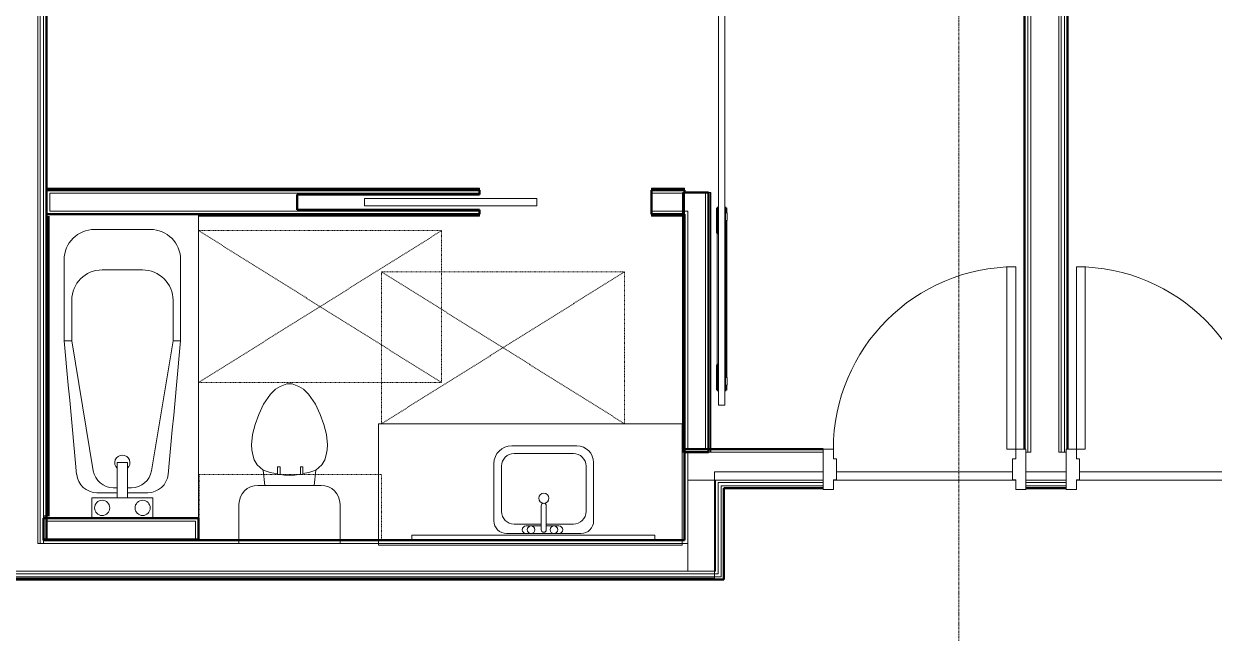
# Model space of a CAD drawing. Header units: inches. Extents: x -4218 to -1830, y 9767 to 12426.
# Drawn here: x -3339 to -3103.9, y 11707 to 11827.3 of the extents above; entities that cross this region are included whole.
import ezdxf

# ---------------------------------------------------------------- set-up
doc = ezdxf.new("R2010")
doc.units = ezdxf.units.IN
doc.header["$MEASUREMENT"] = 0
doc.linetypes.add('Dash', pattern=[0.25, 0.125, -0.125])
doc.linetypes.add('Grid Line 1_2_', pattern=[0.875, 0.5, -0.125, 0.125, -0.125])
for name, color, linetype, lineweight in [('0-1', 7, 'Continuous', 5), ('0-2', 253, 'Continuous', 9), ('0-3', 7, 'Continuous', 9), ('A-DOOR-1', 7, 'Continuous', 9), ('A-DOOR-2', 50, 'Continuous', 20), ('A-DOOR-3', 250, 'Continuous', 50), ('A-DOOR-FRAM-1', 50, 'Continuous', 20), ('A-FLOR-5', 192, 'Continuous', 9), ('A-GENM-HDLN-1', 7, 'Dash', 9), ('A-WALL-1', 250, 'Continuous', 50), ('A-WALL-2', 10, 'Continuous', 13), ('A-WALL-3', 254, 'Continuous', 9), ('A-WALL-4', 253, 'Continuous', 9), ('A-WALL-5', 252, 'Continuous', 9), ('A-WALL-6', 7, 'Continuous', 9), ('I-WALL-1', 250, 'Continuous', 50), ('I-WALL-2', 254, 'Continuous', 9), ('I-WALL-3', 253, 'Continuous', 9), ('I-WALL-4', 252, 'Continuous', 9), ('P-SANR-FIXT-1', 7, 'Continuous', 9), ('P-SANR-FIXT-2', 253, 'Continuous', 9), ('P-SANR-FIXT-3', 252, 'Continuous', 9), ('P-SANR-FIXT-4', 254, 'Continuous', 9), ('Q-CASE-1', 252, 'Continuous', 9), ('Q-CASE-2', 7, 'Continuous', 9), ('Q-CASE-4', 7, 'Dash', 9), ('S-GRID-1', 1, 'Grid Line 1_2_', 9)]:
    doc.layers.add(name, color=color, linetype=linetype, lineweight=lineweight)

# ---------------------------------------------------------------- blocks, each defined once
blk = doc.blocks.new('Basic Wall _ INT - W4BØF - _5_8 GYP - 2X4 WOOD_BATT_ - 5_8 GYP_ - ___-3182027-BACKGROUND - 3RD FLOOR')
at = {"layer": 'A-WALL-4'}
for p, q in [((-3203.72, 11833.07), (-3203.75, 11833.1)), ((-3203.55, 11832.9), (-3203.61, 11832.96)), ((-3203.4, 11832.75), (-3203.54, 11832.89)), ((-3203.34, 11832.68), (-3203.4, 11832.75)), ((-3203.75, 11743.36), (-3203.75, 11742.74)), ((-3203.4, 11742.74), (-3203.4, 11743.36)), ((-3203.75, 11742.72), (-3203.72, 11742.72)), ((-3203.61, 11742.72), (-3203.55, 11742.72)), ((-3203.54, 11742.72), (-3203.4, 11742.72)), ((-3203.4, 11742.72), (-3203.34, 11742.72))]:
    blk.add_line(p, q, dxfattribs=at)
at = {"layer": 'A-WALL-5'}
for p, q in [((-3203.75, 11833.1), (-3203.75, 11830)), ((-3203.4, 11830), (-3203.4, 11832.75)), ((-3203.75, 11830), (-3203.72, 11830)), ((-3203.61, 11830), (-3203.55, 11830)), ((-3203.54, 11830), (-3203.4, 11830)), ((-3203.4, 11830), (-3203.34, 11830)), ((-3203.72, 11794), (-3203.75, 11794)), ((-3203.75, 11794), (-3203.75, 11743.36)), ((-3203.55, 11794), (-3203.61, 11794)), ((-3203.4, 11794), (-3203.54, 11794)), ((-3203.34, 11794), (-3203.4, 11794)), ((-3203.4, 11743.36), (-3203.4, 11794)), ((-3203.62, 11742.74), (-3203.62, 11743.36)), ((-3203.34, 11742.74), (-3203.34, 11743.36)), ((-3203.71, 11742.72), (-3203.75, 11742.72)), ((-3203.62, 11742.72), (-3203.71, 11742.72)), ((-3203.34, 11742.72), (-3203.62, 11742.72))]:
    blk.add_line(p, q, dxfattribs=at)
at = {"layer": 'A-WALL-6'}
for p, q in [((-3203.62, 11830), (-3203.62, 11832.97)), ((-3203.34, 11830), (-3203.34, 11832.68)), ((-3203.71, 11830), (-3203.75, 11830)), ((-3203.62, 11830), (-3203.71, 11830)), ((-3203.34, 11830), (-3203.62, 11830)), ((-3203.75, 11794), (-3203.71, 11794)), ((-3203.71, 11794), (-3203.62, 11794)), ((-3203.62, 11743.36), (-3203.62, 11794)), ((-3203.62, 11794), (-3203.34, 11794)), ((-3203.34, 11743.36), (-3203.34, 11794))]:
    blk.add_line(p, q, dxfattribs=at)
at = {"layer": 'A-WALL-6', "flags": 128}
for points in [[(-3203.71, 11833.05), (-3203.68, 11833.03), (-3203.66, 11833.01), (-3203.65, 11833), (-3203.63, 11832.98), (-3203.63, 11832.98), (-3203.62, 11832.97)], [(-3203.62, 11832.97), (-3203.6, 11832.95), (-3203.55, 11832.9), (-3203.45, 11832.8), (-3203.34, 11832.68)]]:
    blk.add_lwpolyline(points, dxfattribs=at)
blk = doc.blocks.new('Basic Wall _ INT - W4BØF - _5_8 GYP - 2X4 WOOD_BATT_ - 5_8 GYP_ - ___-3182026-BACKGROUND - 3RD FLOOR')
at = {"layer": 'A-WALL-3'}
blk.add_line((-3208.5, 11794), (-3208.52, 11794), dxfattribs=at)
at = {"layer": 'A-WALL-4'}
for p, q in [((-3208.85, 11833.1), (-3208.91, 11833.1)), ((-3208.7, 11833.1), (-3208.85, 11833.1)), ((-3208.64, 11833.1), (-3208.7, 11833.1)), ((-3208.5, 11833.1), (-3208.52, 11833.1)), ((-3208.85, 11794), (-3208.91, 11794)), ((-3208.7, 11794), (-3208.85, 11794)), ((-3208.85, 11790.37), (-3208.85, 11793.99)), ((-3208.64, 11794), (-3208.7, 11794)), ((-3208.5, 11794), (-3208.5, 11789.74)), ((-3208.85, 11789.74), (-3208.85, 11790.34)), ((-3208.85, 11789.54), (-3208.85, 11789.6)), ((-3208.85, 11789.45), (-3208.85, 11789.54)), ((-3208.85, 11789.34), (-3208.85, 11789.45)), ((-3208.5, 11743.36), (-3208.5, 11742.74))]:
    blk.add_line(p, q, dxfattribs=at)
at = {"layer": 'A-WALL-5'}
for p, q in [((-3208.91, 11833.1), (-3208.62, 11833.1)), ((-3208.85, 11830), (-3208.85, 11833.1)), ((-3208.62, 11833.1), (-3208.54, 11833.1)), ((-3208.54, 11833.1), (-3208.5, 11833.1)), ((-3208.5, 11833.1), (-3208.5, 11830)), ((-3208.91, 11830), (-3208.85, 11830)), ((-3208.85, 11830), (-3208.7, 11830)), ((-3208.7, 11830), (-3208.64, 11830)), ((-3208.52, 11830), (-3208.5, 11830)), ((-3208.91, 11794), (-3208.62, 11794)), ((-3208.91, 11790.37), (-3208.91, 11793.99)), ((-3208.62, 11794), (-3208.54, 11794)), ((-3208.62, 11793.99), (-3208.62, 11790.37)), ((-3208.54, 11794), (-3208.5, 11794)), ((-3208.91, 11789.74), (-3208.91, 11790.33)), ((-3208.62, 11790.36), (-3208.62, 11789.74)), ((-3208.91, 11789.55), (-3208.91, 11789.6)), ((-3208.91, 11789.46), (-3208.91, 11789.54)), ((-3208.91, 11789.34), (-3208.91, 11789.45)), ((-3208.85, 11742.72), (-3208.85, 11789.34)), ((-3208.5, 11789.74), (-3208.5, 11743.36)), ((-3208.91, 11742.72), (-3208.85, 11742.72)), ((-3208.85, 11742.72), (-3208.7, 11742.72)), ((-3208.7, 11742.72), (-3208.64, 11742.72)), ((-3208.52, 11742.72), (-3208.5, 11742.72))]:
    blk.add_line(p, q, dxfattribs=at)
at = {"layer": 'A-WALL-6'}
for p, q in [((-3208.91, 11830), (-3208.91, 11833.1)), ((-3208.62, 11833.1), (-3208.62, 11830)), ((-3208.62, 11830), (-3208.91, 11830)), ((-3208.54, 11830), (-3208.62, 11830)), ((-3208.5, 11830), (-3208.54, 11830)), ((-3208.91, 11742.72), (-3208.91, 11789.33)), ((-3208.62, 11789.74), (-3208.62, 11742.72)), ((-3208.62, 11742.72), (-3208.91, 11742.72)), ((-3208.54, 11742.72), (-3208.62, 11742.72)), ((-3208.5, 11742.72), (-3208.54, 11742.72))]:
    blk.add_line(p, q, dxfattribs=at)
blk = doc.blocks.new('Basic Wall _ INT - W4BØF - _5_8 GYP - 2X4 WOOD_BATT_ - 5_8 GYP_ - ___-3182028-BACKGROUND - 3RD FLOOR')
at = {"layer": 'A-WALL-4'}
for p, q in [((-3334.47, 11794.91), (-3334.47, 11794.85)), ((-3334.47, 11794.85), (-3334.47, 11794.7)), ((-3334.47, 11794.7), (-3334.47, 11794.63)), ((-3334.47, 11794.52), (-3334.47, 11794.49))]:
    blk.add_line(p, q, dxfattribs=at)
at = {"layer": 'A-WALL-5'}
for p, q in [((-3334.47, 11794.62), (-3334.47, 11794.91)), ((-3249.02, 11794.85), (-3334.47, 11794.85)), ((-3249.02, 11794.85), (-3249.02, 11794.91)), ((-3249.02, 11794.7), (-3249.02, 11794.85)), ((-3215.02, 11794.91), (-3215.02, 11794.85)), ((-3215.02, 11794.85), (-3215.02, 11794.7)), ((-3208.5, 11794.85), (-3215.02, 11794.85)), ((-3208.5, 11794.85), (-3208.5, 11794.91)), ((-3208.5, 11794.7), (-3208.5, 11794.85)), ((-3334.47, 11794.54), (-3334.47, 11794.62)), ((-3334.47, 11794.49), (-3334.47, 11794.54)), ((-3334.47, 11794.49), (-3249.02, 11794.49)), ((-3249.02, 11794.63), (-3249.02, 11794.7)), ((-3249.02, 11794.49), (-3249.02, 11794.52)), ((-3215.02, 11794.7), (-3215.02, 11794.63)), ((-3215.02, 11794.52), (-3215.02, 11794.49)), ((-3215.02, 11794.49), (-3208.5, 11794.49)), ((-3208.5, 11794.63), (-3208.5, 11794.7)), ((-3208.5, 11794.49), (-3208.5, 11794.52))]:
    blk.add_line(p, q, dxfattribs=at)
at = {"layer": 'A-WALL-6'}
for p, q in [((-3249.02, 11794.91), (-3334.47, 11794.91)), ((-3249.02, 11794.91), (-3249.02, 11794.62)), ((-3215.02, 11794.62), (-3215.02, 11794.91)), ((-3208.5, 11794.91), (-3215.02, 11794.91)), ((-3208.5, 11794.91), (-3208.5, 11794.62)), ((-3249.02, 11794.62), (-3334.47, 11794.62)), ((-3249.02, 11794.62), (-3249.02, 11794.54)), ((-3249.02, 11794.54), (-3249.02, 11794.49)), ((-3208.5, 11794.62), (-3215.02, 11794.62)), ((-3215.02, 11794.54), (-3215.02, 11794.62)), ((-3215.02, 11794.49), (-3215.02, 11794.54)), ((-3208.5, 11794.62), (-3208.5, 11794.54)), ((-3208.5, 11794.54), (-3208.5, 11794.49))]:
    blk.add_line(p, q, dxfattribs=at)
blk = doc.blocks.new('Basic Wall _ INT - W4BØF - _5_8 GYP - 2X4 WOOD_BATT_ - 5_8 GYP_ - ___-3182029-BACKGROUND - 3RD FLOOR')
at = {"layer": 'A-WALL-3'}
for p, q in [((-3208.5, 11789.72), (-3208.5, 11789.74)), ((-3208.5, 11789.54), (-3208.5, 11789.6)), ((-3208.5, 11789.39), (-3208.5, 11789.54)), ((-3208.5, 11789.33), (-3208.5, 11789.39))]:
    blk.add_line(p, q, dxfattribs=at)
at = {"layer": 'A-WALL-4'}
for p, q in [((-3208.8, 11789.39), (-3208.91, 11789.39)), ((-3208.71, 11789.39), (-3208.79, 11789.39)), ((-3208.65, 11789.39), (-3208.7, 11789.39)), ((-3208.5, 11789.68), (-3208.5, 11789.64)), ((-3208.5, 11789.64), (-3208.5, 11789.62)), ((-3208.5, 11789.62), (-3208.5, 11789.54)), ((-3208.5, 11789.54), (-3208.5, 11789.45)), ((-3208.5, 11789.45), (-3208.5, 11789.33))]:
    blk.add_line(p, q, dxfattribs=at)
at = {"layer": 'A-WALL-5'}
for p, q in [((-3304.51, 11789.74), (-3249.02, 11789.74)), ((-3249.02, 11789.39), (-3304.51, 11789.39)), ((-3249.02, 11789.72), (-3249.02, 11789.74)), ((-3249.02, 11789.54), (-3249.02, 11789.6)), ((-3249.02, 11789.39), (-3249.02, 11789.54)), ((-3249.02, 11789.33), (-3249.02, 11789.39)), ((-3215.02, 11789.74), (-3215.02, 11789.72)), ((-3215.02, 11789.74), (-3208.5, 11789.74)), ((-3215.02, 11789.6), (-3215.02, 11789.54)), ((-3215.02, 11789.54), (-3215.02, 11789.39)), ((-3215.02, 11789.39), (-3215.02, 11789.33)), ((-3208.91, 11789.39), (-3215.02, 11789.39)), ((-3208.8, 11789.33), (-3208.91, 11789.33)), ((-3208.71, 11789.33), (-3208.79, 11789.33)), ((-3208.65, 11789.33), (-3208.7, 11789.33)), ((-3208.5, 11789.74), (-3208.5, 11789.7)), ((-3208.5, 11789.7), (-3208.5, 11789.68))]:
    blk.add_line(p, q, dxfattribs=at)
at = {"layer": 'A-WALL-6'}
for p, q in [((-3304.51, 11789.62), (-3249.02, 11789.62)), ((-3249.02, 11789.33), (-3304.51, 11789.33)), ((-3249.02, 11789.74), (-3249.02, 11789.7)), ((-3249.02, 11789.7), (-3249.02, 11789.62)), ((-3249.02, 11789.62), (-3249.02, 11789.33)), ((-3215.02, 11789.7), (-3215.02, 11789.74)), ((-3215.02, 11789.62), (-3215.02, 11789.7)), ((-3215.02, 11789.62), (-3208.5, 11789.62)), ((-3215.02, 11789.33), (-3215.02, 11789.62)), ((-3208.91, 11789.33), (-3215.02, 11789.33))]:
    blk.add_line(p, q, dxfattribs=at)
blk = doc.blocks.new('POCKET - FLUSH - 2-10 x 6-8-2882530-BACKGROUND - 3RD FLOOR')
at = {"layer": 'A-DOOR-2'}
for p, q in [((-39.67, -0.75), (-39.67, 0.75)), ((-39.67, 0.75), (-5.67, 0.75)), ((-5.67, 0.75), (-5.67, -0.75)), ((-5.67, -0.75), (-39.67, -0.75))]:
    blk.add_line(p, q, dxfattribs=at)
blk = doc.blocks.new('BARN - FLUSH - 3-0 x 7-0 BARN DOOR-V117-BACKGROUND - 3RD FLOOR')
at = {"layer": 'A-DOOR-1'}
for p, q in [((21, -4.32), (-60, -4.32)), ((-60, -4.95), (-60, -4.32)), ((-52, -4.07), (-26, -4.07)), ((21, -4.32), (21, -4.95)), ((-60, -5.57), (-60, -4.95)), ((-60, -5.57), (21, -5.57)), ((-54.5, -5.67), (-56, -5.67)), ((-56, -5.67), (-56, -6)), ((-54.5, -6), (-56, -6)), ((-54.5, -6), (-54.5, -5.67)), ((-23.5, -6), (-23.5, -5.67)), ((-22, -5.67), (-23.5, -5.67)), ((-22, -6), (-23.5, -6)), ((-22, -5.67), (-22, -6)), ((21, -4.95), (21, -5.57))]:
    blk.add_line(p, q, dxfattribs=at)
at = {"layer": 'A-DOOR-3'}
for p, q in [((-52, -4.07), (-57, -4.07)), ((-57, -4.07), (-57, -4.32)), ((-52, -4.33), (-52, -4.07)), ((-21, -4.07), (-26, -4.07)), ((-26, -4.07), (-26, -4.32)), ((-21, -4.32), (-21, -4.07)), ((-57, -5.59), (-57, -5.82)), ((-57, -5.82), (-56, -5.82)), ((-54.5, -5.82), (-23.5, -5.82)), ((-22, -5.82), (-21, -5.82)), ((-21, -5.82), (-21, -5.59))]:
    blk.add_line(p, q, dxfattribs=at)
blk = doc.blocks.new('M_Sink Vanity-Square - 500 x 440mm-V26-BACKGROUND - 3RD FLOOR')
at = {"layer": 'P-SANR-FIXT-1'}
for p, q in [((-5.72, 10.23), (7.14, 10.23)), ((-5.22, 8.73), (6.46, 8.73)), ((-9.22, -4.59), (-9.22, 6.73)), ((-7.72, -2.72), (-7.72, 6.23)), ((8.96, 6.23), (8.96, -2.72)), ((10.46, 6.91), (10.46, -4.59)), ((0.12, -6.33), (0.12, -1.59)), ((1.12, -6.33), (1.12, -1.59)), ((0.12, -5.22), (-5.22, -5.22)), ((-2.88, -5.59), (0.12, -5.59)), ((6.46, -5.22), (1.12, -5.22)), ((1.12, -5.59), (3.62, -5.59)), ((7.96, -7.09), (-6.72, -7.09)), ((3.62, -7.09), (-2.88, -7.09))]:
    blk.add_line(p, q, dxfattribs=at)
for centre, radius, start, end in [((-5.72, 6.73), 3.5, 90, 180), ((7.14, 6.91), 3.32, 360, 90), ((-5.22, 6.23), 2.5, 90, 180), ((6.46, 6.23), 2.5, 360, 90), ((0.62, -0.13), 1, 360, 180), ((0.62, -0.13), 1, 180, 0), ((0.62, -1.59), 0.5, 360, 180), ((-6.72, -4.59), 2.5, 180, 270), ((-5.22, -2.72), 2.5, 180, 270), ((6.46, -2.72), 2.5, 270, 360), ((7.96, -4.59), 2.5, 270, 0), ((-2.88, -6.34), 0.75, 90, 270), ((-1.88, -6.34), 0.75, 360, 180), ((-1.88, -6.34), 0.75, 180, 0), ((0.62, -6.33), 0.5, 180, 0), ((2.62, -6.34), 0.75, 0, 180), ((2.62, -6.34), 0.75, 180, 0), ((3.62, -6.34), 0.75, 270, 90)]:
    blk.add_arc(centre, radius, start, end, dxfattribs=at)
blk = doc.blocks.new('Toilet-Domestic-3D - Toilet-Domestic-3D-V145-BACKGROUND - 3RD FLOOR')
at = {"layer": 'P-SANR-FIXT-1'}
for p, q in [((-9.98, 11.75), (-9.98, 18.86)), ((9.98, 18.86), (9.98, 11.75)), ((6.25, 8.02), (-6.25, 8.02)), ((-4.86, 8.02), (-5.21, 5)), ((4.86, 8.02), (5.21, 5)), ((-5.21, 5), (-6.4, 4)), ((-3.84, 5.5), (-5.21, 5)), ((-2.65, 5.71), (-3.84, 5.5)), ((-1, 6), (-2.16, 5.8)), ((1, 6), (-1, 6)), ((1.85, 5.85), (1, 6)), ((3.84, 5.5), (2.34, 5.76)), ((5.21, 5), (3.84, 5.5)), ((6.4, 4), (5.21, 5)), ((-6.97, 3), (-7.24, 2)), ((-6.4, 4), (-6.97, 3)), ((6.97, 3), (6.4, 4)), ((7.24, 2), (6.97, 3)), ((-7.41, 1), (-7.5, 0)), ((-7.24, 2), (-7.41, 1)), ((7.41, 1), (7.24, 2)), ((7.5, 0), (7.41, 1)), ((-7.5, 0), (-7.33, -1.99)), ((-7.33, -1.99), (-6.79, -4)), ((6.79, -4), (7.33, -1.99)), ((7.33, -1.99), (7.5, 0)), ((-6.79, -4), (-6.06, -6)), ((6.06, -6), (6.79, -4)), ((-6.06, -6), (-5.13, -8)), ((5.13, -8), (6.06, -6)), ((-5.13, -8), (-3.74, -10)), ((3.74, -10), (5.13, -8)), ((-3.74, -10), (-2.74, -11)), ((-2.74, -11), (-1.87, -11.5)), ((-1.87, -11.5), (-0.5, -12)), ((0.5, -12), (1.87, -11.5)), ((1.87, -11.5), (2.74, -11)), ((2.74, -11), (3.74, -10)), ((-0.5, -12), (0.5, -12))]:
    blk.add_line(p, q, dxfattribs=at)
for centre, start, end in [((-6.25, 11.75), 180, 270), ((6.25, 11.75), 270, 360)]:
    blk.add_arc(centre, 3.73, start, end, dxfattribs=at)
at = {"layer": 'P-SANR-FIXT-3'}
for p, q in [((-9.98, 19.48), (9.98, 19.48)), ((-9.98, 18.86), (-9.98, 19.48)), ((9.98, 19.48), (9.98, 18.86))]:
    blk.add_line(p, q, dxfattribs=at)
blk = doc.blocks.new('Bath Vanity - Bath Vanity 60_-V146-BACKGROUND - 3RD FLOOR')
at = {"layer": 'Q-CASE-1'}
for p, q in [((-29.26, 1), (-29.26, 0)), ((30.74, 0.37), (30.74, 1)), ((30.74, 0), (30.74, 0.37)), ((-29.26, 0), (30.74, 0))]:
    blk.add_line(p, q, dxfattribs=at)
at = {"layer": 'Q-CASE-2'}
for p, q in [((30.74, 24), (-29.26, 24)), ((-29.26, 24), (-29.26, 1)), ((30.74, 1), (30.74, 24))]:
    blk.add_line(p, q, dxfattribs=at)
blk = doc.blocks.new('Bath Tub - Maestro - 60_x30_-V147-BACKGROUND - 3RD FLOOR')
at = {"layer": 'P-SANR-FIXT-1'}
for p, q in [((35, 26.5), (51, 26.5)), ((35, 26.5), (35, 25)), ((35, 25), (9.35, 20.74)), ((43, 25), (35, 25)), ((4, 21), (0.38, 21)), ((4, 16), (4, 21)), ((5, 16), (5, 20.04)), ((49, 11), (49, 19)), ((57, 20.5), (57, 9.5)), ((6, 16.8), (6, 16)), ((4, 14), (4, 16)), ((4, 16), (10.94, 16)), ((10.94, 14), (10.94, 16)), ((4, 9), (4, 14)), ((10.94, 14), (4, 14)), ((5, 9.96), (5, 14)), ((6, 14), (6, 13.2)), ((0.38, 9), (4, 9)), ((9.35, 9.26), (35, 5)), ((35, 3.5), (35, 5)), ((35, 5), (43, 5)), ((51, 3.5), (35, 3.5)), ((0.38, 0), (59.63, 0))]:
    blk.add_line(p, q, dxfattribs=at)
at = {"layer": 'P-SANR-FIXT-1', "flags": 128}
for points in [[(8.63, 24.03), (11.56, 24.3), (14.49, 24.58), (17.42, 24.85), (20.35, 25.13), (23.28, 25.4), (26.21, 25.68), (29.14, 25.95), (32.07, 26.23), (35, 26.5)], [(35, 3.5), (32.07, 3.77), (29.14, 4.05), (26.21, 4.32), (23.28, 4.6), (20.35, 4.87), (17.42, 5.15), (14.49, 5.42), (11.56, 5.7), (8.63, 5.97)]]:
    blk.add_lwpolyline(points, dxfattribs=at)
at = {"layer": 'P-SANR-FIXT-1'}
for centre, radius, start, end in [((51, 20.5), 6, 360, 90), ((9, 20.04), 4, 95.3558, 180), ((43, 19), 6, 360, 90), ((2, 19), 1.5, 360, 180), ((2, 19), 1.5, 180, 360), ((10, 16.8), 4, 99.4223, 180), ((10.94, 15), 1.5, 360, 137.9289), ((10.94, 15), 1.5, 222.0711, 360), ((2, 11), 1.5, 360, 180), ((10, 13.2), 4, 180, 260.5777), ((2, 11), 1.5, 180, 360), ((9, 9.96), 4, 180, 264.6442), ((43, 11), 6, 270, 0), ((51, 9.5), 6, 270, 360)]:
    blk.add_arc(centre, radius, start, end, dxfattribs=at)
at = {"layer": 'P-SANR-FIXT-2'}
for p, q in [((60, 30), (0, 30)), ((0, 29.97), (0, 21)), ((60, 0), (60, 29.97)), ((0, 21), (0, 9)), ((0, 9), (0, 0))]:
    blk.add_line(p, q, dxfattribs=at)
at = {"layer": 'P-SANR-FIXT-3'}
for p, q in [((0.38, 21), (0, 21)), ((0, 9), (0.38, 9)), ((0, 0), (0.38, 0)), ((59.63, 0), (60, 0))]:
    blk.add_line(p, q, dxfattribs=at)
at = {"layer": 'P-SANR-FIXT-4'}
blk.add_line((0, 21), (0, 9), dxfattribs=at)
blk = doc.blocks.new('ADA Clearances - 30_x48_-3054095-BACKGROUND - 3RD FLOOR')
at = {"layer": 'A-GENM-HDLN-1'}
for p, q in [((15, -24), (-15, 24)), ((-15, -24), (15, 24)), ((15, 24), (-15, 24)), ((-15, 24), (-15, -24)), ((15, -24), (15, 24)), ((-15, -24), (15, -24))]:
    blk.add_line(p, q, dxfattribs=at)
blk = doc.blocks.new('ADA Clearances - 30_x48_-V86-BACKGROUND - 3RD FLOOR')
at = {"layer": 'A-GENM-HDLN-1'}
for p, q in [((15, -24), (-15, 24)), ((-15, -24), (15, 24)), ((15, 24), (-15, 24)), ((15, -24), (15, 24)), ((-15, -24), (15, -24))]:
    blk.add_line(p, q, dxfattribs=at)
blk = doc.blocks.new('BATHROOM MIRROR - BATHROOM MIRROR 48_-V152-BACKGROUND - 3RD FLOOR')
at = {"layer": 'Q-CASE-2'}
for p, q in [((-23.26, -23), (24.74, -23)), ((-23.26, -23), (-23.26, -24)), ((24.74, -24), (24.74, -23)), ((24.74, -24), (-23.26, -24))]:
    blk.add_line(p, q, dxfattribs=at)
blk = doc.blocks.new('300 Series Wall Hung Cabinet_326 - 36_-2909953-BACKGROUND - 3RD FLOOR')
at = {"layer": 'Q-CASE-2'}
for p, q in [((-2.01, 14.69), (-2.5, 14.69)), ((-2.5, 14.69), (-2.5, 13.19)), ((-2.01, 13.19), (-2.01, 14.69)), ((2.49, 14.69), (2, 14.69)), ((2, 14.69), (2, 13.19)), ((2.49, 13.19), (2.49, 14.69)), ((-2.01, 13.19), (-2.5, 13.19)), ((2.49, 13.19), (2, 13.19))]:
    blk.add_line(p, q, dxfattribs=at)
at = {"layer": 'Q-CASE-4'}
for p, q in [((-18, 0.19), (-18, 13.19)), ((-18, 13.19), (18, 13.19)), ((18, 13.19), (18, 0.19)), ((18, 0.19), (-18, 0.19))]:
    blk.add_line(p, q, dxfattribs=at)
blk = doc.blocks.new('Basic Wall _ INT - W4FØF - INT - _5_8 GYP - 2X4 WOOD_BATT__ - ___-3182231-BACKGROUND - 3RD FLOOR')
at = {"layer": 'A-WALL-3'}
for p, q in [((-3335.1, 11730.16), (-3335.1, 11730.1)), ((-3335.1, 11730.1), (-3335.1, 11729.95)), ((-3335.1, 11729.95), (-3335.1, 11729.88)), ((-3335.1, 11729.77), (-3335.1, 11729.74))]:
    blk.add_line(p, q, dxfattribs=at)
at = {"layer": 'A-WALL-4'}
for p, q in [((-3335.1, 11730.04), (-3335.1, 11730.16)), ((-3334.51, 11730.1), (-3335.1, 11730.1)), ((-3335.1, 11729.89), (-3335.1, 11730.04)), ((-3335.1, 11729.87), (-3335.1, 11729.89)), ((-3335.1, 11729.87), (-3335.1, 11729.87)), ((-3335.1, 11729.84), (-3335.1, 11729.87)), ((-3335.1, 11729.81), (-3335.1, 11729.84)), ((-3335.1, 11729.79), (-3335.1, 11729.81)), ((-3335.1, 11729.74), (-3335.1, 11729.79)), ((-3335.1, 11729.74), (-3334.51, 11729.74))]:
    blk.add_line(p, q, dxfattribs=at)
at = {"layer": 'A-WALL-5'}
for p, q in [((-3334.51, 11730.16), (-3335.1, 11730.16)), ((-3334.51, 11729.87), (-3335.1, 11729.87)), ((-3304.47, 11730.1), (-3304.47, 11730.16)), ((-3304.47, 11729.95), (-3304.47, 11730.1)), ((-3304.47, 11729.88), (-3304.47, 11729.95)), ((-3304.47, 11729.74), (-3304.47, 11729.77))]:
    blk.add_line(p, q, dxfattribs=at)
at = {"layer": 'A-WALL-6'}
for p, q in [((-3304.47, 11730.16), (-3304.47, 11729.87)), ((-3304.47, 11729.87), (-3304.47, 11729.79)), ((-3304.47, 11729.79), (-3304.47, 11729.74))]:
    blk.add_line(p, q, dxfattribs=at)
blk = doc.blocks.new('CTR - 1st Phase - Unit Layouts_rvt-1-BACKGROUND - 3RD FLOOR')
at = {"layer": 'A-WALL-1'}
for p, q in [((-3249.02, 11794.49), (-3334.47, 11794.49)), ((-3334.47, 11794.49), (-3334.47, 11793.87)), ((-3334.47, 11793.87), (-3334.47, 11790.37)), ((-3285.02, 11790.62), (-3285.02, 11793.62)), ((-3285.02, 11793.62), (-3249.02, 11793.62)), ((-3249.02, 11793.62), (-3249.02, 11794.49)), ((-3208.5, 11794.49), (-3215.02, 11794.49)), ((-3215.02, 11794.49), (-3215.02, 11789.74)), ((-3208.5, 11794), (-3208.5, 11794.49)), ((-3203.75, 11794), (-3208.5, 11794)), ((-3203.75, 11742.72), (-3203.75, 11794)), ((-3334.47, 11790.37), (-3334.47, 11789.74)), ((-3249.02, 11790.62), (-3285.02, 11790.62)), ((-3249.02, 11789.74), (-3249.02, 11790.62)), ((-3334.51, 11789.74), (-3334.51, 11729.74)), ((-3334.13, 11789.74), (-3334.51, 11789.74)), ((-3334.47, 11789.74), (-3249.02, 11789.74)), ((-3334.13, 11730.12), (-3334.13, 11789.37)), ((-3215.02, 11789.74), (-3208.5, 11789.74)), ((-3208.5, 11789.74), (-3208.5, 11742.72)), ((-3208.5, 11742.72), (-3207.87, 11742.72)), ((-3207.87, 11742.72), (-3204.37, 11742.72)), ((-3204.37, 11742.72), (-3203.75, 11742.72)), ((-3304.47, 11729.74), (-3335.1, 11729.74)), ((-3335.1, 11729.74), (-3335.1, 11729.12)), ((-3335.1, 11729.12), (-3335.1, 11725.62)), ((-3334.51, 11729.74), (-3334.13, 11729.74)), ((-3304.47, 11729.12), (-3304.47, 11729.74)), ((-3304.47, 11725.62), (-3304.47, 11729.12)), ((-3335.1, 11725.62), (-3335.1, 11725.37)), ((-3335.1, 11725.37), (-3304.47, 11725.37)), ((-3304.47, 11725.37), (-3304.47, 11725.62))]:
    blk.add_line(p, q, dxfattribs=at)
at = {"layer": 'A-WALL-2'}
for p, q in [((-3333.85, 11793.87), (-3333.85, 11790.37)), ((-3333.85, 11793.87), (-3249.02, 11793.87)), ((-3215.02, 11793.87), (-3208.5, 11793.87)), ((-3208.5, 11793.87), (-3207.87, 11793.87)), ((-3207.87, 11794), (-3207.87, 11793.87)), ((-3204.37, 11794), (-3204.37, 11743.35)), ((-3333.85, 11790.37), (-3249.02, 11790.37)), ((-3215.02, 11790.37), (-3208.5, 11790.37)), ((-3208.5, 11790.37), (-3207.87, 11790.37)), ((-3207.87, 11790.37), (-3207.87, 11743.35)), ((-3207.87, 11743.35), (-3204.37, 11743.35)), ((-3334.47, 11729.12), (-3334.47, 11725.62)), ((-3334.47, 11729.12), (-3305.1, 11729.12)), ((-3305.1, 11725.62), (-3305.1, 11729.12)), ((-3334.47, 11725.62), (-3335.1, 11725.62)), ((-3335.1, 11725.62), (-3334.47, 11725.62)), ((-3334.47, 11725.62), (-3305.1, 11725.62)), ((-3304.47, 11725.62), (-3305.1, 11725.62)), ((-3305.1, 11725.62), (-3304.47, 11725.62))]:
    blk.add_line(p, q, dxfattribs=at)
at = {"layer": 'A-WALL-3'}
for p, q in [((-3208.91, 11789.74), (-3208.8, 11789.74)), ((-3208.79, 11789.74), (-3208.71, 11789.74)), ((-3208.7, 11789.74), (-3208.65, 11789.74)), ((-3208.5, 11789.6), (-3208.5, 11789.33)), ((-3208.5, 11743.36), (-3208.5, 11742.74)), ((-3203.75, 11742.74), (-3203.75, 11743.36)), ((-3334.51, 11729.74), (-3335.1, 11729.74)), ((-3335.1, 11725.37), (-3335.1, 11729.74))]:
    blk.add_line(p, q, dxfattribs=at)
at = {"layer": 'A-WALL-4'}
for p, q in [((-3249.02, 11794.49), (-3334.47, 11794.49)), ((-3334.47, 11789.74), (-3334.47, 11794.49)), ((-3208.5, 11794.49), (-3215.02, 11794.49)), ((-3203.75, 11743.36), (-3203.75, 11794)), ((-3334.51, 11789.74), (-3334.51, 11729.74)), ((-3334.47, 11789.74), (-3334.13, 11789.74)), ((-3304.51, 11789.74), (-3249.02, 11789.74)), ((-3215.02, 11789.74), (-3208.91, 11789.74)), ((-3208.5, 11789.33), (-3208.5, 11743.36)), ((-3207.87, 11742.72), (-3208.5, 11742.72)), ((-3203.75, 11742.72), (-3207.86, 11742.72)), ((-3334.13, 11729.74), (-3334.47, 11729.74)), ((-3335.1, 11725.37), (-3334.47, 11725.37))]:
    blk.add_line(p, q, dxfattribs=at)
at = {"layer": 'A-WALL-5'}
for p, q in [((-3249.02, 11793.62), (-3285.02, 11793.62)), ((-3285.02, 11793.62), (-3285.02, 11790.62)), ((-3249.02, 11794.49), (-3249.02, 11793.62)), ((-3215.02, 11789.74), (-3215.02, 11794.49)), ((-3208.5, 11794.49), (-3208.5, 11794)), ((-3208.5, 11794), (-3203.75, 11794)), ((-3285.02, 11790.62), (-3249.02, 11790.62)), ((-3249.02, 11790.62), (-3249.02, 11789.74)), ((-3334.13, 11730.12), (-3334.13, 11789.37)), ((-3304.47, 11729.74), (-3304.47, 11725.37)), ((-3334.47, 11725.37), (-3304.47, 11725.37))]:
    blk.add_line(p, q, dxfattribs=at)
at = {"layer": '0-2'}
for name, p in [('Basic Wall _ INT - W4BØF - _5_8 GYP - 2X4 WOOD_BATT_ - 5_8 GYP_ - ___-3182026-BACKGROUND - 3RD FLOOR', (0, 0)), ('Basic Wall _ INT - W4BØF - _5_8 GYP - 2X4 WOOD_BATT_ - 5_8 GYP_ - ___-3182027-BACKGROUND - 3RD FLOOR', (0, 0)), ('Basic Wall _ INT - W4BØF - _5_8 GYP - 2X4 WOOD_BATT_ - 5_8 GYP_ - ___-3182028-BACKGROUND - 3RD FLOOR', (0, 0)), ('POCKET - FLUSH - 2-10 x 6-8-2882530-BACKGROUND - 3RD FLOOR', (-3232.02, 11792.12)), ('Basic Wall _ INT - W4BØF - _5_8 GYP - 2X4 WOOD_BATT_ - 5_8 GYP_ - ___-3182029-BACKGROUND - 3RD FLOOR', (0, 0)), ('Bath Vanity - Bath Vanity 60_-V146-BACKGROUND - 3RD FLOOR', (-3239.71, 11724.37)), ('M_Sink Vanity-Square - 500 x 440mm-V26-BACKGROUND - 3RD FLOOR', (-3236.92, 11733.77)), ('300 Series Wall Hung Cabinet_326 - 36_-2909953-BACKGROUND - 3RD FLOOR', (-3286.35, 11725.18)), ('Basic Wall _ INT - W4FØF - INT - _5_8 GYP - 2X4 WOOD_BATT__ - ___-3182231-BACKGROUND - 3RD FLOOR', (0, 0)), ('BATHROOM MIRROR - BATHROOM MIRROR 48_-V152-BACKGROUND - 3RD FLOOR', (-3239.09, 11749.37))]:
    blk.add_blockref(name, p, dxfattribs=at)
for name, p, rotation in [('BARN - FLUSH - 3-0 x 7-0 BARN DOOR-V117-BACKGROUND - 3RD FLOOR', (-3206.12, 11812), 90.00000000000244), ('Bath Tub - Maestro - 60_x30_-V147-BACKGROUND - 3RD FLOOR', (-3304.51, 11729.74), 90.00000000010027), ('ADA Clearances - 30_x48_-3054095-BACKGROUND - 3RD FLOOR', (-3280.47, 11771.5), 89.99999999999702), ('ADA Clearances - 30_x48_-V86-BACKGROUND - 3RD FLOOR', (-3244.35, 11763.37), 89.99999999998374), ('Toilet-Domestic-3D - Toilet-Domestic-3D-V145-BACKGROUND - 3RD FLOOR', (-3286.51, 11744.22), 180)]:
    blk.add_blockref(name, p, dxfattribs=dict(at, rotation=rotation))
blk = doc.blocks.new('HOLLOW METAL - UNIT DOOR-2191977-BACKGROUND - 3RD FLOOR')
at = {"layer": 'A-DOOR-1'}
blk.add_arc((18, -4.125), 36, 180, 270, dxfattribs=at)
at = {"layer": 'A-DOOR-2'}
for p, q in [((16.25, -4.125), (18, -4.125)), ((16.25, -40.125), (16.25, -4.125)), ((18, -4.125), (18, -40.125)), ((18, -40.125), (16.25, -40.125))]:
    blk.add_line(p, q, dxfattribs=at)
at = {"layer": 'A-DOOR-FRAM-1'}
for p, q in [((-20, 3.875), (-18, 3.875)), ((-20, -4.125), (-20, 3.875)), ((-18, 3.875), (-18, 1.9375)), ((18, 3.875), (20, 3.875)), ((18, 1.9375), (18, 3.875)), ((20, 3.875), (20, -4.125)), ((-18, 1.9375), (-17.375, 1.9375)), ((-17.375, 1.9375), (-17.375, -2.1875)), ((17.375, 1.9375), (18, 1.9375)), ((17.375, -2.1875), (17.375, 1.9375)), ((-18, -2.1875), (-18, -4.125)), ((-17.375, -2.1875), (-18, -2.1875)), ((18, -2.1875), (17.375, -2.1875)), ((18, -4.125), (18, -2.1875)), ((-18, -4.125), (-20, -4.125)), ((20, -4.125), (18, -4.125))]:
    blk.add_line(p, q, dxfattribs=at)
blk = doc.blocks.new('HOLLOW METAL - UNIT DOOR-2191978-BACKGROUND - 3RD FLOOR')
at = {"layer": 'A-DOOR-1'}
blk.add_arc((18, 4.125), 36, 90, 180, dxfattribs=at)
at = {"layer": 'A-DOOR-2'}
for p, q in [((18, 40.125), (16.25, 40.125)), ((16.25, 40.125), (16.25, 4.125)), ((18, 4.125), (18, 40.125)), ((16.25, 4.125), (18, 4.125))]:
    blk.add_line(p, q, dxfattribs=at)
at = {"layer": 'A-DOOR-FRAM-1'}
for p, q in [((-18, 4.125), (-20, 4.125)), ((-20, 4.125), (-20, -3.875)), ((-18, 2.1875), (-18, 4.125)), ((18, 4.125), (18, 2.1875)), ((20, 4.125), (18, 4.125)), ((20, -3.875), (20, 4.125)), ((-17.375, 2.1875), (-18, 2.1875)), ((-17.375, -1.9375), (-17.375, 2.1875)), ((18, 2.1875), (17.375, 2.1875)), ((17.375, 2.1875), (17.375, -1.9375)), ((-18, -3.875), (-18, -1.9375)), ((-18, -1.9375), (-17.375, -1.9375)), ((17.375, -1.9375), (18, -1.9375)), ((18, -1.9375), (18, -3.875)), ((-20, -3.875), (-18, -3.875)), ((18, -3.875), (20, -3.875))]:
    blk.add_line(p, q, dxfattribs=at)
blk = doc.blocks.new('CTR - 1st Phase - Common Walls_rvt-1-BACKGROUND - 3RD FLOOR')
at = {"layer": 'A-WALL-2'}
for p, q in [((-3336.22, 11725.36), (-3336.22, 12110.34)), ((-3335.72, 11725.36), (-3335.72, 12110.34)), ((-3335.1, 11725.36), (-3335.1, 12110.34)), ((-3140.75, 11743.36), (-3140.75, 12110.34)), ((-3140.12, 11743.36), (-3140.12, 12110.34)), ((-3134.62, 11743.36), (-3134.62, 12110.34)), ((-3134.12, 11743.36), (-3134.12, 12110.34)), ((-3133.5, 11743.36), (-3133.5, 12110.34)), ((-3140.75, 11743.36), (-3140.75, 11742.74)), ((-3140.12, 11743.36), (-3140.12, 11742.74)), ((-3134.62, 11743.36), (-3134.62, 11742.74)), ((-3134.12, 11743.36), (-3134.12, 11742.74)), ((-3133.5, 11743.36), (-3133.5, 11742.74)), ((-3181.12, 11742.74), (-3207.87, 11742.74)), ((-3207.87, 11737.24), (-3207.87, 11742.74)), ((-3140.75, 11742.74), (-3141.12, 11742.74)), ((-3140.12, 11742.74), (-3140.75, 11742.74)), ((-3140.12, 11742.74), (-3140.75, 11742.74)), ((-3134.12, 11742.74), (-3134.62, 11742.74)), ((-3134.12, 11742.74), (-3134.62, 11742.74)), ((-3133.5, 11742.74), (-3134.12, 11742.74)), ((-3133.5, 11742.74), (-3134.12, 11742.74)), ((-3133.12, 11742.74), (-3133.5, 11742.74)), ((-3207.87, 11735.61), (-3207.87, 11737.24)), ((-3181.12, 11737.24), (-3202.37, 11737.24)), ((-3202.37, 11736.74), (-3202.37, 11737.24)), ((-3202.37, 11735.61), (-3202.37, 11736.74)), ((-3181.12, 11736.74), (-3201.87, 11736.74)), ((-3201.87, 11736.11), (-3201.87, 11736.74)), ((-3201.87, 11735.61), (-3201.87, 11736.11)), ((-3181.12, 11736.11), (-3201.25, 11736.11)), ((-3201.25, 11735.61), (-3201.25, 11736.11)), ((-3133.12, 11737.24), (-3141.12, 11737.24)), ((-3133.12, 11736.74), (-3141.12, 11736.74)), ((-3133.12, 11736.11), (-3141.12, 11736.11)), ((-3207.87, 11735.61), (-3207.87, 11724.74)), ((-3202.37, 11735.61), (-3202.37, 11719.24)), ((-3201.87, 11735.61), (-3201.87, 11718.74)), ((-3201.25, 11735.61), (-3201.25, 11718.11)), ((-3336.22, 11724.74), (-3336.22, 11725.36)), ((-3335.72, 11724.74), (-3336.22, 11724.74)), ((-3336.22, 11724.74), (-3335.72, 11724.74)), ((-3335.72, 11724.74), (-3335.72, 11725.36)), ((-3335.1, 11724.74), (-3335.72, 11724.74)), ((-3335.72, 11724.74), (-3335.1, 11724.74)), ((-3335.1, 11724.74), (-3335.1, 11725.36)), ((-3335.1, 11724.74), (-3208.5, 11724.74)), ((-3207.87, 11724.74), (-3208.5, 11724.74)), ((-3341.72, 11719.24), (-3208.5, 11719.24)), ((-3341.72, 11718.74), (-3208.5, 11718.74)), ((-3341.72, 11718.11), (-3208.5, 11718.11)), ((-3207.87, 11719.24), (-3208.5, 11719.24)), ((-3202.37, 11718.74), (-3208.5, 11718.74)), ((-3201.87, 11718.11), (-3208.5, 11718.11)), ((-3202.37, 11719.24), (-3207.87, 11719.24)), ((-3201.87, 11718.74), (-3202.37, 11718.74)), ((-3201.25, 11718.11), (-3201.87, 11718.11))]:
    blk.add_line(p, q, dxfattribs=at)
at = {"layer": 'I-WALL-1'}
for p, q in [((-3141.37, 12110.34), (-3141.37, 11743.36)), ((-3132.87, 11743.36), (-3132.87, 12110.34)), ((-3334.47, 11725.36), (-3334.47, 11919.12)), ((-3181.12, 11743.36), (-3208.5, 11743.36)), ((-3208.5, 11743.36), (-3208.5, 11742.74)), ((-3208.5, 11742.74), (-3208.5, 11735.61)), ((-3208.5, 11735.61), (-3208.5, 11725.36)), ((-3200.75, 11735.61), (-3181.12, 11735.61)), ((-3200.75, 11717.61), (-3200.75, 11735.61)), ((-3141.12, 11735.61), (-3133.12, 11735.61)), ((-3208.5, 11725.36), (-3334.47, 11725.36)), ((-3342.97, 11717.61), (-3208.5, 11717.61)), ((-3208.5, 11717.61), (-3201.25, 11717.61)), ((-3201.25, 11717.61), (-3200.75, 11717.61))]:
    blk.add_line(p, q, dxfattribs=at)
at = {"layer": 'I-WALL-2'}
for p, q in [((-3208.5, 11742.74), (-3208.5, 11743.36)), ((-3334.47, 11725.62), (-3334.47, 11729.12))]:
    blk.add_line(p, q, dxfattribs=at)
at = {"layer": 'I-WALL-3'}
for p, q in [((-3334.47, 11794.64), (-3334.47, 11794.91)), ((-3334.47, 11789.74), (-3334.47, 11794.49)), ((-3207.87, 11743.36), (-3208.5, 11743.36)), ((-3204.37, 11743.36), (-3207.87, 11743.36)), ((-3203.75, 11743.36), (-3204.37, 11743.36)), ((-3203.55, 11743.36), (-3203.6, 11743.36)), ((-3203.45, 11743.36), (-3203.55, 11743.36)), ((-3203.34, 11743.36), (-3203.45, 11743.36)), ((-3181.12, 11743.36), (-3181.12, 11735.61)), ((-3334.47, 11729.12), (-3334.47, 11729.74)), ((-3334.47, 11725.37), (-3334.47, 11725.62))]:
    blk.add_line(p, q, dxfattribs=at)
at = {"layer": 'I-WALL-4'}
for p, q in [((-3141.37, 12076.43), (-3141.37, 11743.36)), ((-3132.87, 11743.36), (-3132.87, 12076.44)), ((-3334.47, 11794.91), (-3334.47, 11913.58)), ((-3181.12, 11743.36), (-3203.34, 11743.36)), ((-3208.5, 11735.61), (-3208.5, 11742.72)), ((-3208.5, 11735.61), (-3208.5, 11725.36)), ((-3200.75, 11735.61), (-3181.12, 11735.61)), ((-3200.75, 11717.61), (-3200.75, 11735.61)), ((-3141.12, 11735.61), (-3133.12, 11735.61)), ((-3296.48, 11725.36), (-3334.47, 11725.36)), ((-3268.97, 11725.36), (-3276.53, 11725.36)), ((-3208.5, 11725.36), (-3208.97, 11725.36)), ((-3342.97, 11717.61), (-3208.5, 11717.61)), ((-3200.75, 11717.61), (-3208.5, 11717.61))]:
    blk.add_line(p, q, dxfattribs=at)
at = {"layer": '0-3'}
blk.add_blockref('HOLLOW METAL - UNIT DOOR-2191978-BACKGROUND - 3RD FLOOR', (-3161.12, 11739.24), dxfattribs=at)
at = {"layer": '0-3', "rotation": 180}
blk.add_blockref('HOLLOW METAL - UNIT DOOR-2191977-BACKGROUND - 3RD FLOOR', (-3113.12, 11739.24), dxfattribs=at)

msp = doc.modelspace()

# ---------------------------------------------------------------- linework, layer by layer
at = {"layer": 'A-FLOR-5'}
for p, q in [((-3181.12, 11738.84), (-3202.57, 11738.84)), ((-3202.57, 11738.84), (-3202.57, 11718.76)), ((-3143.75, 11738.84), (-3178.5, 11738.84)), ((-3133.12, 11738.84), (-3141.12, 11738.84)), ((-3095.75, 11738.84), (-3130.5, 11738.84)), ((-3207.87, 11719.24), (-3207.87, 11737.24)), ((-3207.87, 11737.24), (-3181.12, 11737.24)), ((-3179.12, 11737.24), (-3143.12, 11737.24)), ((-3141.12, 11737.24), (-3133.12, 11737.24)), ((-3131.12, 11737.24), (-3095.12, 11737.24)), ((-3202.57, 11717.89), (-3417.27, 11717.89)), ((-3342.97, 11719.24), (-3207.87, 11719.24)), ((-3202.57, 11718.72), (-3202.57, 11717.89))]:
    msp.add_line(p, q, dxfattribs=at)
at = {"layer": 'S-GRID-1'}
msp.add_line((-3154.32, 9836.18), (-3154.32, 12376.81), dxfattribs=at)

# ---------------------------------------------------------------- block references
at = {"layer": '0-1'}
for name in ['CTR - 1st Phase - Unit Layouts_rvt-1-BACKGROUND - 3RD FLOOR', 'CTR - 1st Phase - Common Walls_rvt-1-BACKGROUND - 3RD FLOOR']:
    msp.add_blockref(name, (0, 0), dxfattribs=at)

doc.saveas('drawing.dxf')
